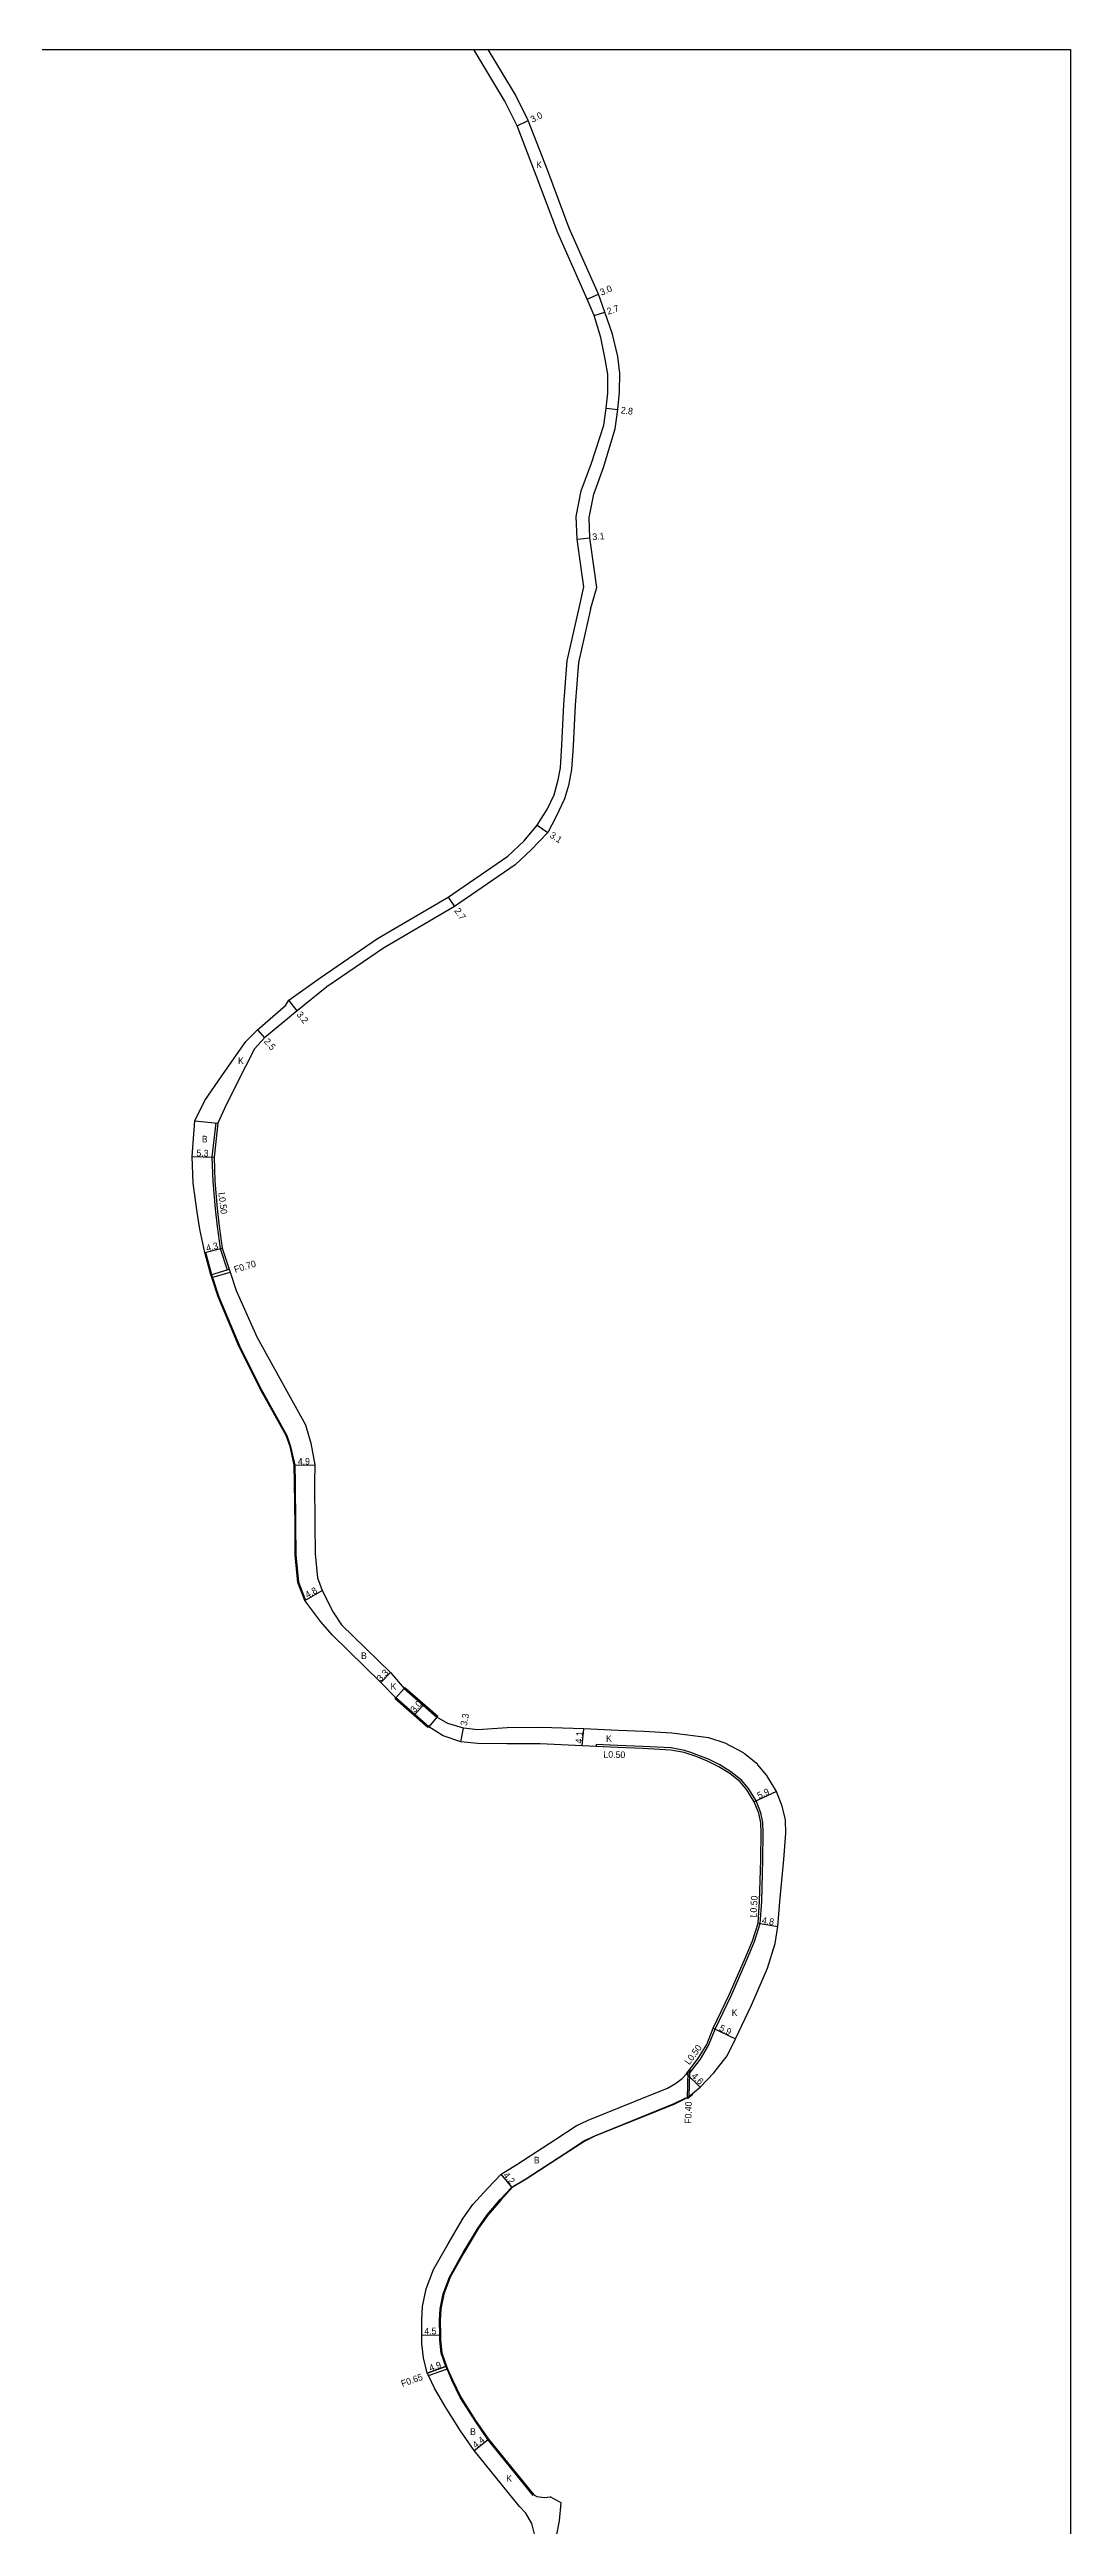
# Model space of a CAD drawing. Header units: metres. Extents: x -20002 to -16000, y -111000 to -108000.
# Drawn here: x -17845 to -17600, y -108595 to -108000 of the extents above; entities that cross this region are included whole.
import ezdxf

# ---------------------------------------------------------------- set-up
doc = ezdxf.new("R2010")
doc.units = ezdxf.units.M
doc.header["$LTSCALE"] = 2.5
for name, color, linetype in [('側溝・桝', 7, 'Continuous'), ('図郭', 7, 'Continuous'), ('幅員', 7, 'Continuous'), ('歩道・分離帯・安全施設', 7, 'Continuous'), ('舗装', 7, 'Continuous'), ('道路', 7, 'Continuous')]:
    doc.layers.add(name, color=color, linetype=linetype)
doc.styles.get("Standard").update_dxf_attribs({"font": ''})
doc.styles.get('Standard').set_extended_font_data('@MS PGothic')

msp = doc.modelspace()

# ---------------------------------------------------------------- linework, layer by layer
at = {"layer": '側溝・桝'}
for points in [[(-17805.45, -108257.95), (-17806.34, -108266.12), (-17806.14, -108271.99), (-17805.55, -108278.55), (-17805.13, -108282.86), (-17804.37, -108288.13), (-17802.67, -108293.24)], [(-17805.45, -108257.95), (-17804.95, -108258.01)], [(-17806.58, -108294.41), (-17802.67, -108293.24), (-17802.19, -108293.1)], [(-17806.39, -108295.09), (-17801.97, -108293.76)], [(-17691.54, -108486.27), (-17691.53, -108486.26), (-17691.12, -108485.72), (-17688.96, -108482.88), (-17686.96, -108479.6), (-17685.39, -108475.68), (-17681.58, -108467.66), (-17677.89, -108459.22), (-17675.95, -108454.65), (-17674.56, -108450.35), (-17674.21, -108445.01), (-17673.91, -108435.02), (-17673.84, -108428.46), (-17673.91, -108426.05), (-17674.45, -108423.69), (-17675.56, -108420.87), (-17677.37, -108417.91), (-17679.04, -108415.9), (-17681.6, -108413.84), (-17684.24, -108412.2), (-17687, -108410.85), (-17689.79, -108409.76), (-17691.25, -108409.19), (-17692.76, -108408.72), (-17695.98, -108408.14), (-17702.73, -108407.74), (-17708.88, -108407.55), (-17713.98, -108407.27), (-17714.01, -108407.77)], [(-17691.93, -108485.96), (-17692.1, -108492.22)], [(-17691.51, -108485.42), (-17691.54, -108486.27), (-17691.69, -108491.88)], [(-17754.59, -108558.33), (-17749.97, -108556.7)], [(-17754.3, -108558.92), (-17749.7, -108557.3)]]:
    msp.add_lwpolyline(points, dxfattribs=at)
at = {"layer": '図郭'}
msp.add_lwpolyline([(-18400, -108000), (-17600, -108000), (-17600, -108600), (-18400, -108600)], close=True, dxfattribs=at)
at = {"layer": '幅員'}
for points in [[(-17733.02, -108018.36), (-17730.33, -108017.03)], [(-17716.19, -108059.97), (-17713.43, -108058.78)], [(-17714.46, -108063.94), (-17711.9, -108063.08)], [(-17711.61, -108086.15), (-17708.83, -108086.5)], [(-17718.6, -108117.63), (-17715.51, -108117.36)], [(-17728.21, -108186.42), (-17725.61, -108188.11)], [(-17749.57, -108203.71), (-17748.05, -108205.94)], [(-17785.89, -108230.97), (-17787.88, -108228.47)], [(-17795.36, -108235.55), (-17793.73, -108237.45)], [(-17811.14, -108266.02), (-17805.84, -108266.15)], [(-17808.05, -108289.07), (-17803.88, -108288.01)], [(-17786.55, -108340.2), (-17781.65, -108340.13)], [(-17784.04, -108372.67), (-17779.85, -108370.33)], [(-17765.74, -108392.38), (-17763.43, -108390.02)], [(-17757.57, -108400.11), (-17755.6, -108397.85)], [(-17746.51, -108406.62), (-17745.88, -108403.38)], [(-17717.35, -108407.58), (-17716.99, -108403.5)], [(-17670.67, -108418.58), (-17676.01, -108421.1)], [(-17675.05, -108450.25), (-17670.31, -108451.01)], [(-17685.85, -108475.48), (-17680.52, -108478.01)], [(-17688.98, -108489.63), (-17692.29, -108486.43)], [(-17734.17, -108513.78), (-17736.86, -108510.55)], [(-17755.93, -108549.21), (-17751.43, -108549.12)], [(-17749.97, -108556.7), (-17754.59, -108558.33)], [(-17743.31, -108576.97), (-17739.9, -108574.2)]]:
    msp.add_lwpolyline(points, dxfattribs=at)
at = {"layer": '歩道・分離帯・安全施設'}
for points in [[(-17807.91, -108289.03), (-17806.43, -108294.37), (-17806.25, -108295.04), (-17804.68, -108299.69), (-17799.74, -108311.48), (-17794.52, -108321.88), (-17788.38, -108333.01), (-17787.43, -108335.65), (-17786.4, -108340.18), (-17786.34, -108344.37), (-17786.23, -108354.51), (-17786.19, -108361.76), (-17785.52, -108368.32), (-17783.9, -108372.6)], [(-17729.13, -108587.73), (-17740.02, -108574.29), (-17743.09, -108569.84), (-17746.65, -108564.2), (-17748.67, -108560.01), (-17749.84, -108557.36), (-17750.11, -108556.76), (-17751.22, -108553.54), (-17751.56, -108550.46), (-17751.58, -108549.12), (-17751.65, -108545.73), (-17751.5, -108542.9), (-17750.77, -108539.32), (-17749.24, -108535.26), (-17745.93, -108529.4), (-17742.39, -108523.41), (-17740.18, -108520.29), (-17737.05, -108516.67), (-17734.27, -108513.66), (-17730.9, -108511.63), (-17721.54, -108505.55), (-17716.83, -108502.46), (-17714.34, -108501.3), (-17703.14, -108496.77), (-17695.24, -108493.55), (-17692.43, -108492.21)], [(-17692.01, -108492.34), (-17691.6, -108492), (-17690.77, -108491.31)]]:
    msp.add_lwpolyline(points, dxfattribs=at)
at = {"layer": '舗装'}
for points in [[(-17810.42, -108257.43), (-17804.95, -108258.01)], [(-17765.74, -108392.38), (-17763.43, -108390.02)], [(-17688.98, -108489.63), (-17692.29, -108486.43)], [(-17743.31, -108576.97), (-17739.9, -108574.2)]]:
    msp.add_lwpolyline(points, dxfattribs=at)
at = {"layer": '道路'}
for points in [[(-17718, -108133.86), (-17717, -108129.13), (-17717.51, -108125.15), (-17718.6, -108117.63), (-17718.79, -108112.24), (-17717.57, -108106.01), (-17715.14, -108099.4), (-17712.12, -108090.28), (-17711.61, -108086.15), (-17711.16, -108082.58), (-17711.22, -108078.02), (-17711.86, -108074.43), (-17712.89, -108069.23), (-17714.46, -108063.94), (-17716.19, -108059.97), (-17723.25, -108044.07), (-17728.39, -108030.24), (-17733.02, -108018.36), (-17735.98, -108012.37), (-17743.44, -108000)], [(-17715.37, -108134.46), (-17713.85, -108129.26), (-17714.44, -108124.73), (-17715.51, -108117.36), (-17715.68, -108112.49), (-17714.58, -108106.85), (-17712.21, -108100.42), (-17709.45, -108091.14), (-17708.83, -108086.5), (-17708.37, -108082.37), (-17708.31, -108077.78), (-17708.83, -108073.79), (-17710.1, -108068.43), (-17711.9, -108063.08), (-17713.43, -108058.78), (-17720.46, -108042.96), (-17725.59, -108029.16), (-17730.33, -108017.03), (-17733.35, -108010.92), (-17739.94, -108000)], [(-17810.42, -108257.43), (-17808.08, -108252.57), (-17803.96, -108246.62), (-17798.18, -108238.35), (-17795.36, -108235.55), (-17788.7, -108229.68), (-17787.88, -108228.47), (-17780.33, -108223.1), (-17766.55, -108213.64), (-17749.57, -108203.71), (-17735.21, -108193.87), (-17731.28, -108190.12), (-17728.21, -108186.42), (-17725.7, -108182.46), (-17724.12, -108179.07), (-17723.1, -108175.5), (-17722.6, -108172.63), (-17722.25, -108167.15), (-17721.74, -108157.38), (-17720.94, -108146.92), (-17718, -108133.86)], [(-17715.37, -108134.46), (-17718.26, -108147.32), (-17719.05, -108157.55), (-17719.55, -108167.32), (-17719.92, -108173.03), (-17720.62, -108176.85), (-17721.58, -108180.05), (-17723.69, -108184.45), (-17725.61, -108188.11), (-17729.61, -108192.3), (-17733.44, -108195.93), (-17748.05, -108205.94), (-17765.1, -108215.92), (-17778.72, -108225.27), (-17785.89, -108230.97), (-17793.73, -108237.45), (-17796.1, -108240.1), (-17800.27, -108248.33), (-17803.34, -108254.43), (-17804.95, -108258.01), (-17805.84, -108266.15), (-17805.64, -108271.97), (-17805.06, -108278.49), (-17804.64, -108282.74), (-17803.88, -108288.01), (-17802.19, -108293.1), (-17801.97, -108293.76), (-17800.49, -108298.18), (-17795.55, -108309.31), (-17790.03, -108319.35), (-17783.88, -108330.51), (-17782.56, -108334.85), (-17781.65, -108340.13), (-17781.69, -108344.34), (-17781.58, -108354.43), (-17781.54, -108361.51), (-17780.96, -108367.24), (-17779.85, -108370.33), (-17777.19, -108375.46), (-17775.18, -108378.55), (-17763.43, -108390.02), (-17760.17, -108393.86)], [(-17762.14, -108396.12), (-17765.74, -108392.38), (-17777.49, -108380.91), (-17780.15, -108377.83), (-17784.04, -108372.67), (-17785.67, -108368.35), (-17786.34, -108361.77), (-17786.38, -108354.51), (-17786.49, -108344.38), (-17786.55, -108340.2), (-17787.57, -108335.69), (-17788.52, -108333.07), (-17794.65, -108321.96), (-17799.88, -108311.54), (-17804.82, -108299.74), (-17806.39, -108295.09), (-17806.58, -108294.41), (-17808.05, -108289.07), (-17809.27, -108283.49), (-17809.93, -108279.35), (-17810.82, -108272.44), (-17811.14, -108266.02), (-17810.42, -108257.43)], [(-17762.14, -108396.12), (-17754.23, -108403.02)], [(-17760.17, -108393.86), (-17752.26, -108400.75)], [(-17732.43, -108590.41), (-17743.31, -108576.97), (-17746.64, -108572.19), (-17750.32, -108566.34), (-17752.85, -108561.94), (-17754.3, -108558.92), (-17754.59, -108558.33), (-17755.53, -108554.72), (-17755.87, -108551.2), (-17755.93, -108549.21), (-17755.9, -108545.66), (-17755.73, -108542.36), (-17754.87, -108538.14), (-17753.11, -108533.46), (-17749.61, -108527.27), (-17745.96, -108521.1), (-17743.65, -108517.84), (-17740.04, -108513.94), (-17736.86, -108510.55), (-17733.06, -108508.2), (-17723.72, -108502.14), (-17718.8, -108498.91), (-17715.96, -108497.58), (-17704.63, -108493.01), (-17696.88, -108489.85), (-17694.92, -108488.74), (-17693.33, -108487.57), (-17692.29, -108486.43), (-17691.93, -108485.96), (-17691.51, -108485.42), (-17689.37, -108482.6), (-17687.41, -108479.38), (-17685.85, -108475.48), (-17682.03, -108467.45), (-17678.35, -108459.02), (-17676.42, -108454.48), (-17675.05, -108450.25), (-17674.71, -108444.98), (-17674.41, -108435.01), (-17674.34, -108428.46), (-17674.41, -108426.11), (-17674.93, -108423.83), (-17676.01, -108421.1), (-17677.78, -108418.2), (-17679.39, -108416.26), (-17681.89, -108414.25), (-17684.48, -108412.64), (-17687.2, -108411.31), (-17689.97, -108410.22), (-17691.41, -108409.67), (-17692.88, -108409.21), (-17696.04, -108408.63), (-17702.75, -108408.24), (-17708.9, -108408.05), (-17714.01, -108407.77), (-17717.35, -108407.58), (-17727.47, -108407.13), (-17735.46, -108407.14), (-17742.55, -108407.07), (-17746.51, -108406.62), (-17750.77, -108405.19), (-17754.23, -108403.02)], [(-17735.42, -108403.3), (-17742.47, -108403.76), (-17745.88, -108403.38), (-17749.69, -108402.27), (-17752.26, -108400.75)], [(-17692.1, -108492.22), (-17691.69, -108491.88), (-17688.98, -108489.63), (-17685.68, -108486.21), (-17682.49, -108482.11), (-17680.52, -108478.01), (-17676.66, -108469.9), (-17672.81, -108461.08), (-17670.97, -108455.12), (-17670.31, -108451.01), (-17669.88, -108444.99), (-17668.9, -108434.96), (-17668.44, -108428.59), (-17668.5, -108425.58), (-17668.53, -108425.37), (-17669.27, -108422.08), (-17670.67, -108418.58), (-17672.95, -108414.77), (-17675.12, -108412.15), (-17675.24, -108412.03), (-17678.33, -108409.51), (-17678.62, -108409.31), (-17683.03, -108406.94), (-17686.93, -108405.66), (-17695.8, -108404.54), (-17702.58, -108404.15), (-17708.71, -108403.96), (-17716.99, -108403.5), (-17727.24, -108403.19), (-17735.42, -108403.3)], [(-17692.1, -108492.22), (-17695.18, -108493.69), (-17703.08, -108496.91), (-17714.28, -108501.43), (-17716.75, -108502.59), (-17721.46, -108505.68), (-17730.82, -108511.75), (-17734.17, -108513.78), (-17736.94, -108516.77), (-17740.06, -108520.38), (-17742.26, -108523.49), (-17745.8, -108529.48), (-17749.11, -108535.32), (-17750.62, -108539.36), (-17751.35, -108542.92), (-17751.5, -108545.73), (-17751.43, -108549.12), (-17751.41, -108550.45), (-17751.08, -108553.5), (-17749.97, -108556.7), (-17749.7, -108557.3), (-17748.53, -108559.95), (-17746.51, -108564.13), (-17742.97, -108569.76), (-17739.9, -108574.2), (-17729.01, -108587.64)], [(-17729.01, -108587.64), (-17728.28, -108588), (-17726.47, -108588.24), (-17725.02, -108588.08)], [(-17723.95, -108600), (-17723.74, -108598.85), (-17722.85, -108593.83), (-17722.43, -108589.51), (-17725.02, -108588.08)], [(-17728.87, -108600), (-17728.71, -108597.35), (-17729.48, -108594.47), (-17730.93, -108591.97), (-17732.43, -108590.41)]]:
    msp.add_lwpolyline(points, dxfattribs=at)
for points in [[(-17762.34, -108396.35), (-17762.14, -108396.12), (-17754.23, -108403.02), (-17754.42, -108403.24)], [(-17760.17, -108393.86), (-17752.26, -108400.75), (-17754.23, -108403.02), (-17762.14, -108396.12)], [(-17752.06, -108400.53), (-17752.26, -108400.75), (-17760.17, -108393.86), (-17759.98, -108393.63)]]:
    msp.add_lwpolyline(points, close=True, dxfattribs=at)

# ---------------------------------------------------------------- texts
at = {"layer": '側溝・桝'}
for s, rotation, p in [('L0.50', 276.4245, (-17804.8, -108274.7)), ('F0.70', 16.68544, (-17800.75, -108293.97)), ('L0.50', 358.23976, (-17712.27, -108410.43)), ('L0.50', 86.75529, (-17675.47, -108448.89)), ('L0.50', 53.75589, (-17691.6, -108484.4)), ('F0.40', 88.42834, (-17691.14, -108498.46)), ('F0.65', 19.44586, (-17760.56, -108561.71))]:
    msp.add_text(s, height=1.6, rotation=rotation, dxfattribs=at).set_placement(p)
at = {"layer": '幅員'}
for s, rotation, p in [('3.0', 26.30342, (-17729.32, -108017.62)), ('3.0', 23.33629, (-17712.68, -108059.17)), ('2.7', 18.63055, (-17711.11, -108063.75)), ('2.8', 352.87729, (-17708.16, -108087.4)), ('3.1', 4.99597, (-17714.83, -108117.92)), ('3.1', 326.962, (-17725.3, -108189.2)), ('2.7', 304.42162, (-17748.17, -108206.96)), ('3.2', 308.50139, (-17786.09, -108231.94)), ('2.5', 310.66447, (-17793.98, -108238.43)), ('5.3', 358.56375, (-17810.09, -108265.95)), ('4.3', 14.2201, (-17807.54, -108288.84)), ('4.9', 0.79506, (-17785.7, -108340.08)), ('4.8', 29.24354, (-17783.39, -108372.19)), ('3.3', 45.68546, (-17765.77, -108392.27)), ('3.0', 48.94738, (-17757.62, -108399.79)), ('3.3', 79.039, (-17745.08, -108402.89)), ('4.1', 84.91456, (-17717.41, -108407.12)), ('5.9', 25.22362, (-17674.83, -108420.43)), ('4.8', 350.84633, (-17674.25, -108450.28)), ('5.9', 334.56412, (-17684.59, -108475.97)), ('4.6', 316.0243, (-17691.23, -108487.16)), ('4.2', 309.83669, (-17736.46, -108510.87)), ('4.5', 1.09098, (-17755.29, -108549.09)), ('4.9', 19.44585, (-17753.82, -108557.96)), ('4.4', 39.00046, (-17742.91, -108576.51))]:
    msp.add_text(s, height=1.6, rotation=rotation, dxfattribs=at).set_placement(p)
at = {"layer": '舗装'}
for s, p in [('K', (-17728.43, -108028.49)), ('K', (-17800.08, -108243.8)), ('B', (-17808.78, -108262.63)), ('B', (-17770.52, -108386.77)), ('K', (-17763.42, -108394.13)), ('K', (-17711.62, -108406.66)), ('K', (-17681.43, -108472.54)), ('B', (-17728.98, -108507.98)), ('B', (-17744.31, -108573.21)), ('K', (-17735.62, -108584.44))]:
    msp.add_text(s, height=1.6, dxfattribs=at).set_placement(p)

doc.saveas('drawing.dxf')
